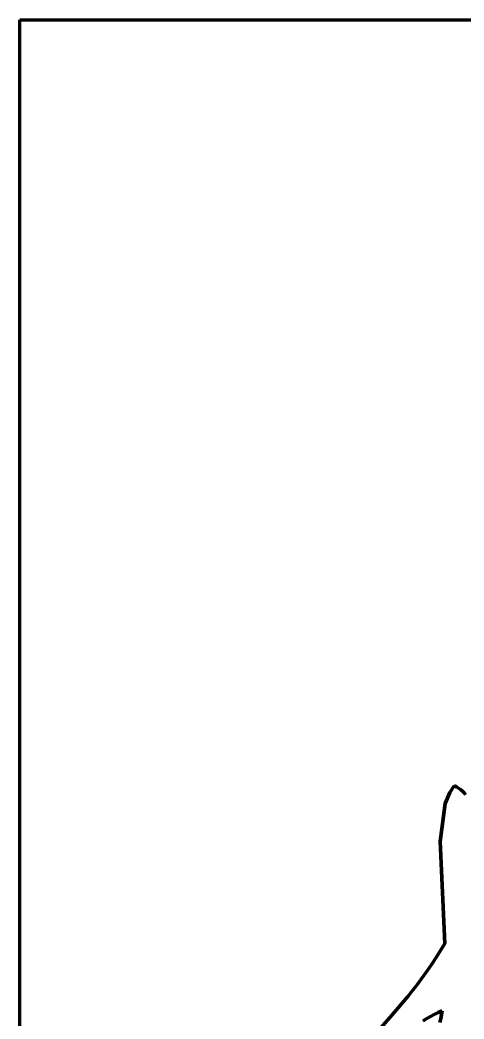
# Model space of a CAD drawing. Header units: millimetres. Extents: x 0 to 8.4, y 0 to 11.8.
# Drawn here: x 0 to 0.976, y 9.61 to 11.806 of the extents above; entities that cross this region are included whole.
import ezdxf

# ---------------------------------------------------------------- set-up
doc = ezdxf.new("R2010")
doc.units = ezdxf.units.MM
doc.layers.add('color#010101ff', color=7, linetype='CONTINUOUS', lineweight=100)
doc.layers.add('color#ffffffff', color=7, linetype='CONTINUOUS', lineweight=100)

msp = doc.modelspace()

# ---------------------------------------------------------------- linework, layer by layer
at = {"layer": 'color#010101ff'}
for p, q in [((0.9449, 10.1076), (0.9545, 10.1227)), ((0.9545, 10.1227), (0.9596, 10.1201)), ((0.9346, 10.0833), (0.9449, 10.1076)), ((0.9596, 10.1201), (0.9643, 10.1172)), ((0.9643, 10.1172), (0.9686, 10.114)), ((0.9686, 10.114), (0.9726, 10.1106)), ((0.9726, 10.1106), (0.9762, 10.107)), ((0.9762, 10.107), (0.9796, 10.1032)), ((0.9234, 10.0002), (0.9346, 10.0833)), ((0.9341, 9.7755), (0.9234, 10.0002)), ((0.9248, 9.7602), (0.9341, 9.7755)), ((0.9153, 9.7452), (0.9248, 9.7602)), ((0.8953, 9.7159), (0.9054, 9.7305)), ((0.9054, 9.7305), (0.9153, 9.7452)), ((0.8743, 9.6874), (0.8953, 9.7159)), ((0.8524, 9.6595), (0.8743, 9.6874)), ((0.8183, 9.6187), (0.8524, 9.6595)), ((0.6655, 9.4458), (0.8183, 9.6187)), ((0.9106, 9.6201), (0.9023, 9.6157)), ((0.9192, 9.624), (0.9106, 9.6201)), ((0.9281, 9.6276), (0.9192, 9.624)), ((0.9251, 9.6107), (0.9269, 9.619)), ((0.9269, 9.619), (0.9281, 9.6276)), ((0.8943, 9.611), (0.8867, 9.6059)), ((0.9023, 9.6157), (0.8943, 9.611)), ((0.9228, 9.6025), (0.9251, 9.6107))]:
    msp.add_line(p, q, dxfattribs=at)
at = {"layer": 'color#ffffffff'}
for p, q in [((0, 11.8056), (8.4306, 11.8056)), ((0, 0), (0, 11.8056)), ((0.9545, 10.1227), (0.9449, 10.1076)), ((0.9596, 10.1201), (0.9545, 10.1227)), ((0.9449, 10.1076), (0.9346, 10.0833)), ((0.9643, 10.1172), (0.9596, 10.1201)), ((0.9686, 10.114), (0.9643, 10.1172)), ((0.9726, 10.1106), (0.9686, 10.114)), ((0.9762, 10.107), (0.9726, 10.1106)), ((0.9796, 10.1032), (0.9762, 10.107)), ((0.9346, 10.0833), (0.9234, 10.0002)), ((0.9234, 10.0002), (0.9341, 9.7755)), ((0.9341, 9.7755), (0.9248, 9.7602)), ((0.9248, 9.7602), (0.9153, 9.7452)), ((0.9054, 9.7305), (0.8953, 9.7159)), ((0.9153, 9.7452), (0.9054, 9.7305)), ((0.8953, 9.7159), (0.8743, 9.6874)), ((0.8743, 9.6874), (0.8524, 9.6595)), ((0.8524, 9.6595), (0.8183, 9.6187)), ((0.8183, 9.6187), (0.6655, 9.4458)), ((0.9023, 9.6157), (0.9106, 9.6201)), ((0.9106, 9.6201), (0.9192, 9.624)), ((0.9192, 9.624), (0.9281, 9.6276)), ((0.9269, 9.619), (0.9251, 9.6107)), ((0.9281, 9.6276), (0.9269, 9.619)), ((0.8867, 9.6059), (0.8943, 9.611)), ((0.8943, 9.611), (0.9023, 9.6157)), ((0.9251, 9.6107), (0.9228, 9.6025))]:
    msp.add_line(p, q, dxfattribs=at)

doc.saveas('drawing.dxf')
